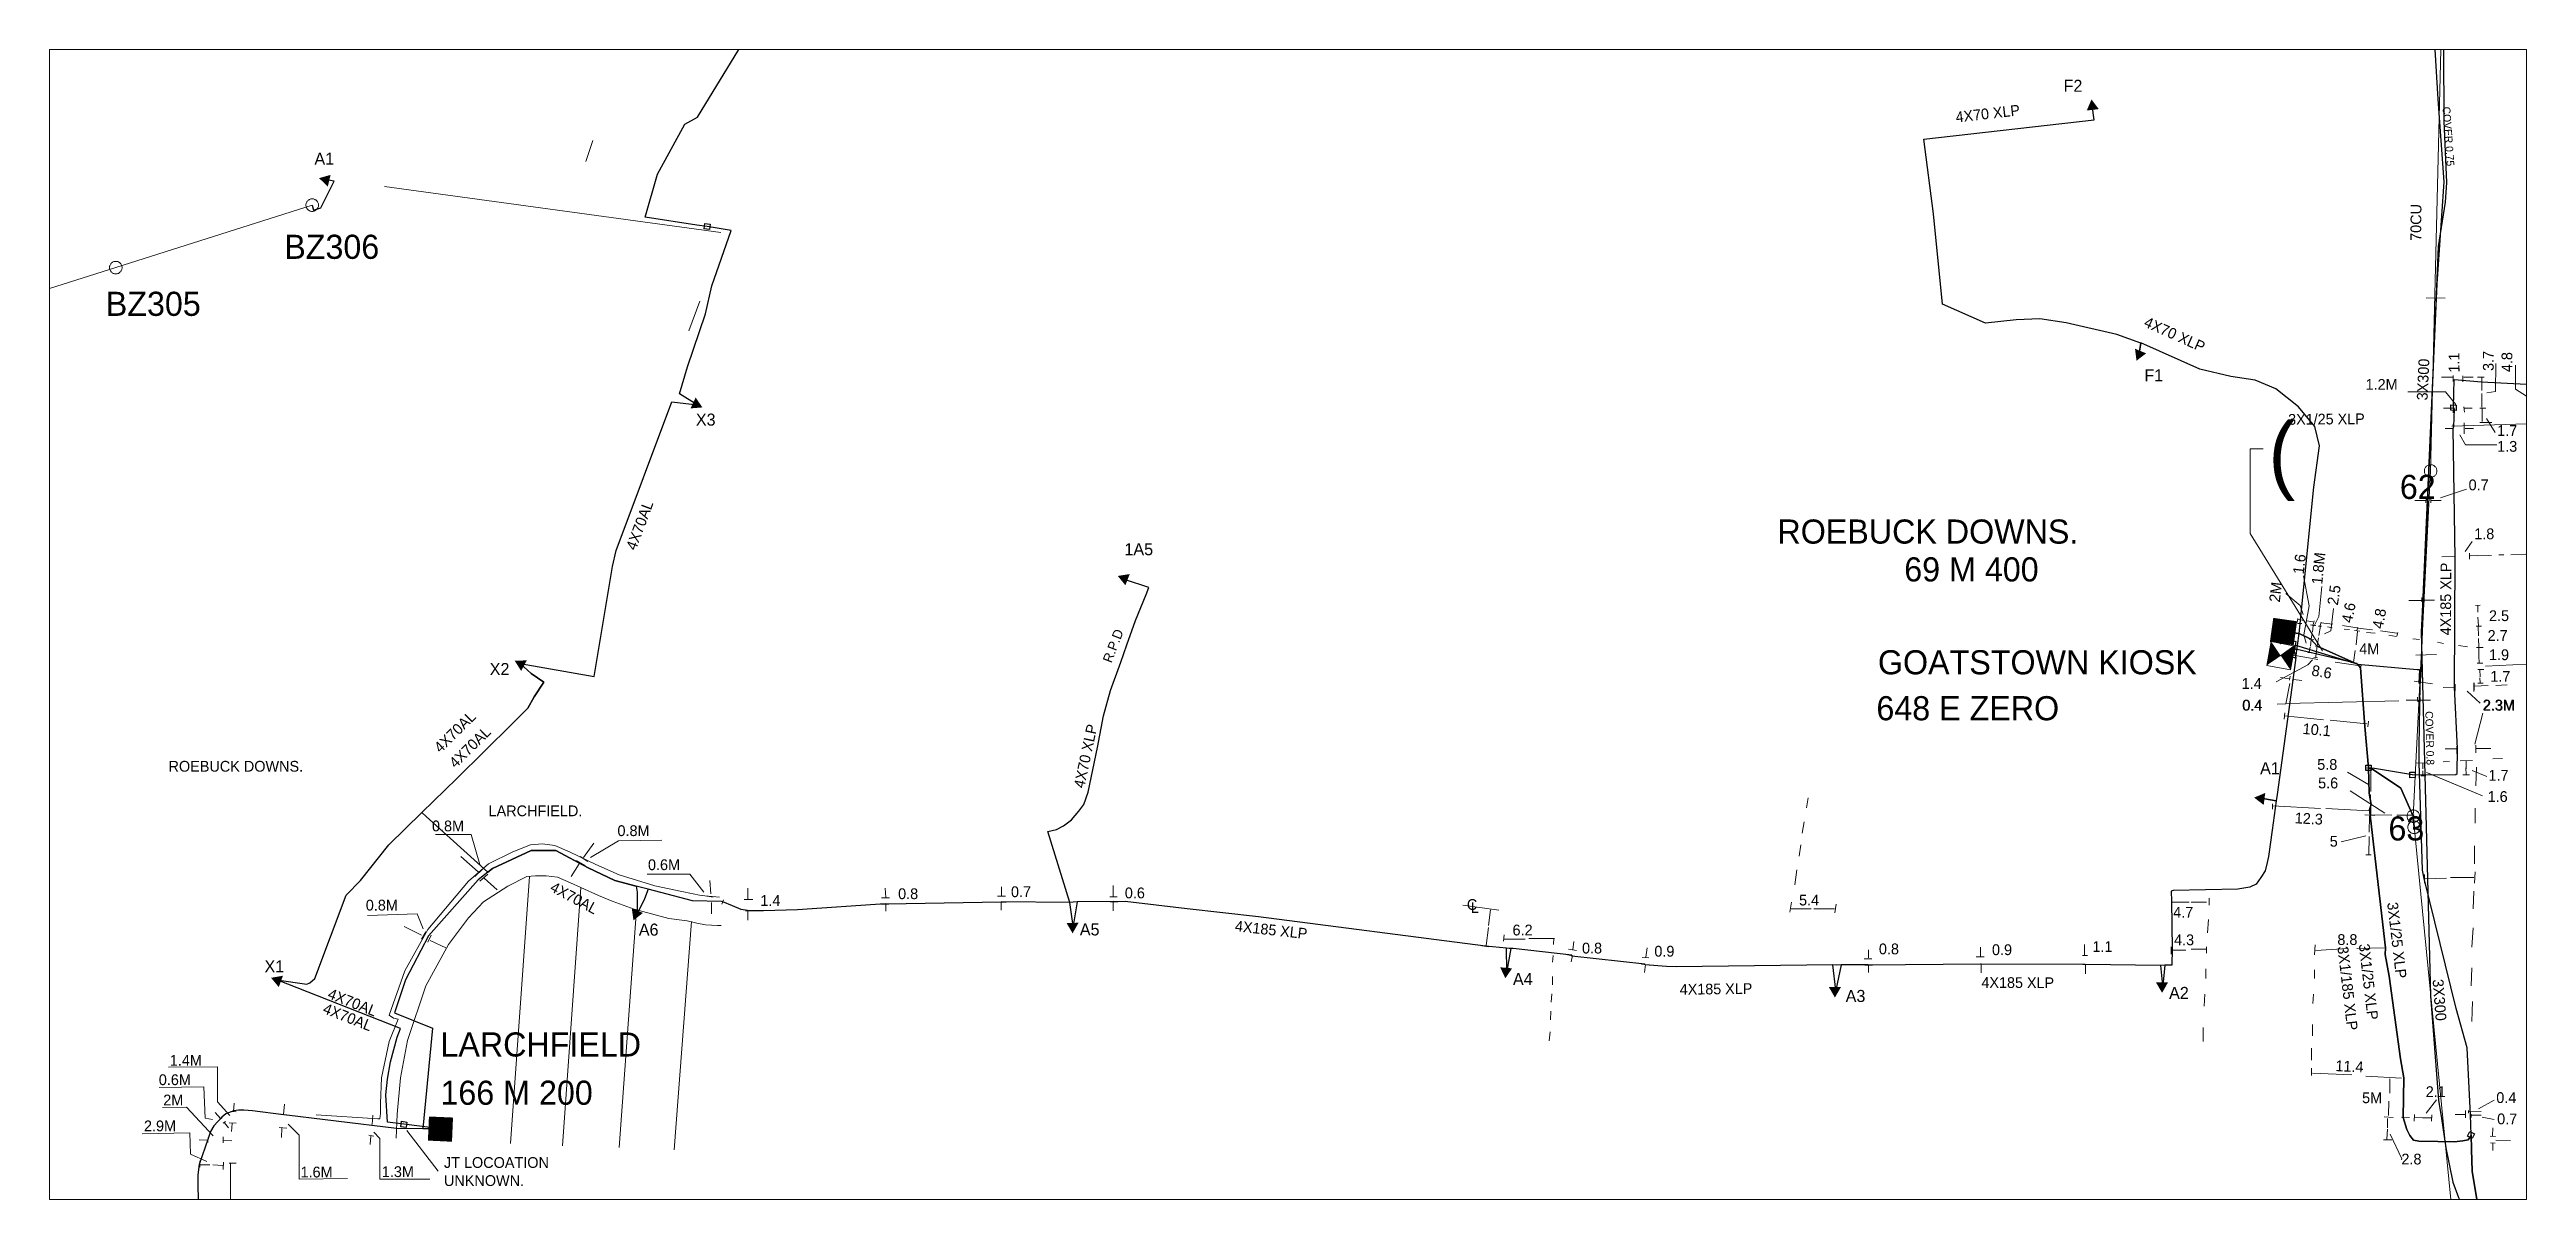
# Model space of a CAD drawing. Header units: metres. Extents: x 317516 to 317825, y 229319 to 229462.
import ezdxf

# ---------------------------------------------------------------- set-up
doc = ezdxf.new("R2010")
doc.units = ezdxf.units.M
doc.header["$MEASUREMENT"] = 0
for name, color, linetype, lineweight in [('Level 1', 7, 'Continuous', 0), ('Level 10', 7, 'Continuous', 0), ('Level 14', 7, 'Continuous', 0), ('Level 15', 7, 'Continuous', 0), ('Level 16', 7, 'Continuous', 0), ('Level 17', 7, 'Continuous', 0), ('Level 3', 7, 'Continuous', 0), ('Level 34', 7, 'Continuous', 0), ('Level 36', 7, 'Continuous', 0), ('Level 37', 7, 'Continuous', 0), ('Level 39', 7, 'Continuous', 0), ('Level 4', 7, 'Continuous', 0), ('Level 5', 7, 'Continuous', 0), ('Level 6', 7, 'Continuous', 0), ('Level 7', 7, 'Continuous', 0)]:
    doc.layers.add(name, color=color, linetype=linetype, lineweight=lineweight)
doc.styles.add('Style-WORKING', font='WORKING.shx')

# ---------------------------------------------------------------- blocks, each defined once
blk = doc.blocks.new('*U1')
at = {"layer": 'Level 15', "color": 1, "linetype": 'Continuous', "lineweight": 13, "flags": 128}
blk.add_lwpolyline([(317795.59, 229385.13), (317792.64, 229385.69), (317793.2, 229388.64), (317796.15, 229388.08), (317795.59, 229385.14)], dxfattribs=at)
at = {"layer": 'Level 15', "color": 1, "linetype": 'Continuous', "lineweight": 13}
blk.add_point((317794.32, 229388.4), dxfattribs=at)
at = {"layer": 'Level 15', "color": 1, "linetype": 'Continuous', "lineweight": 13, "extrusion": (0, 0, -1)}
blk.add_solid([(-317792.64, 229385.69), (-317794.39, 229386.88), (-317793.2, 229388.64)], dxfattribs=at)
at = {"layer": 'Level 15', "color": 1, "linetype": 'Continuous', "lineweight": 13}
blk.add_solid([(317795.59, 229385.13), (317796.15, 229388.08), (317794.39, 229386.88)], dxfattribs=at)

msp = doc.modelspace()

# ---------------------------------------------------------------- linework, layer by layer
at = {"layer": 'Level 1', "color": 5, "linetype": 'Continuous', "lineweight": 13, "flags": 128}
for points in [[(317814.34, 229462.37), (317813.06, 229409.89)], [(317524.62, 229435.22), (317549.09, 229443)], [(317524.62, 229435.22), (317516.36, 229432.61)], [(317810.9, 229366.91), (317813.06, 229409.89)], [(317815.58, 229319.18), (317810.9, 229366.91)]]:
    msp.add_lwpolyline(points, dxfattribs=at)
at = {"layer": 'Level 10', "color": 7, "linetype": 'Continuous', "lineweight": 0, "flags": 128}
for points in [[(317516.36, 229462.37), (317825, 229462.37), (317825, 229319.18), (317516.36, 229319.18), (317516.36, 229462.37)], [(317516.36, 229462.37), (317516.36, 229319.18), (317825, 229319.18), (317825, 229462.37), (317516.36, 229462.37)]]:
    msp.add_lwpolyline(points, close=True, dxfattribs=at)
at = {"layer": 'Level 14', "color": 1, "linetype": 'Continuous', "lineweight": 30, "flags": 128}
for points in [[(317794.73, 229389.9), (317795.65, 229388.86), (317796.26, 229388.65), (317796.07, 229387.42), (317796.26, 229386.65), (317796.67, 229389.66), (317798.13, 229388.94), (317798.93, 229388.1), (317803.96, 229385.83), (317811.39, 229385.17), (317811.66, 229385.17), (317811.6, 229383.46), (317811.79, 229383.58), (317811.95, 229387.02), (317811.98, 229387.78), (317812.16, 229393.04), (317812.2, 229393.96), (317814.03, 229437.85), (317814.9, 229443.35), (317815.06, 229445.8), (317814.73, 229453.46), (317814.7, 229462.37)], [(317818.83, 229319.18), (317818.24, 229322.7), (317818.14, 229325.39), (317818.09, 229327.21), (317818.03, 229329.71), (317817.6, 229338.06), (317816.25, 229342.97), (317812.25, 229359.16), (317812.06, 229360.2), (317811.63, 229373.6), (317811.63, 229375.56), (317811.77, 229383.27), (317811.79, 229383.58), (317811.95, 229387.02), (317811.98, 229387.78), (317812.16, 229393.04), (317812.2, 229393.96), (317814.03, 229437.85), (317814.9, 229443.35), (317815.06, 229445.8), (317814.73, 229453.46), (317814.7, 229462.37)], [(317794.39, 229386.9), (317796.06, 229386.67), (317796.26, 229386.65), (317796.67, 229389.66), (317796.67, 229389.67), (317796.56, 229389.67), (317794.77, 229389.94)], [(317794.39, 229386.9), (317796.06, 229386.67), (317796.26, 229386.65), (317795.75, 229382.94), (317793.93, 229369.62), (317793.82, 229368.82), (317793.32, 229365.17), (317792.86, 229361.89), (317792.7, 229361.15), (317792.43, 229360.12), (317791.89, 229359.29), (317791.3, 229358.45), (317790.54, 229358.06), (317789.03, 229357.81), (317780.99, 229357.67), (317780.72, 229357.57), (317780.77, 229356.31), (317780.84, 229350.4), (317780.8, 229348.34), (317779.94, 229348.34), (317779.45, 229348.31), (317770, 229348.44), (317769.97, 229348.45), (317757.05, 229348.49), (317756.95, 229348.5), (317742.99, 229348.35), (317742.99, 229348.39), (317739.61, 229348.39), (317739.07, 229348.36), (317738.56, 229348.39), (317719.05, 229348.14), (317717.86, 229348.19), (317715.17, 229348.38), (317715.16, 229348.49), (317706.04, 229349.46), (317706.04, 229349.61), (317698.72, 229350.45), (317698.45, 229350.43), (317698.23, 229350.42), (317697.89, 229350.47), (317695.29, 229350.74), (317667.01, 229354.37), (317658.1, 229355.36), (317650.41, 229356.29), (317648.96, 229356.24), (317648.88, 229356.28), (317644.43, 229356.24), (317643.92, 229356.19), (317643.48, 229356.18), (317634.99, 229356.23), (317634.95, 229356.19), (317620.75, 229355.94), (317620.48, 229355.99), (317609.58, 229355.26), (317605.32, 229355.11), (317603.43, 229355.14), (317603.32, 229355.16), (317602.56, 229355.3), (317601.48, 229355.75), (317600.24, 229356.24), (317600.1, 229356.29), (317596.46, 229356.37), (317590.96, 229357.8), (317589.48, 229358.19), (317586.81, 229358.88), (317583.47, 229360.49), (317579.43, 229362.64), (317576.38, 229362.64), (317571.55, 229360.4), (317570.97, 229359.93), (317569.78, 229358.97), (317563.58, 229351.99), (317560.73, 229346.53), (317559.35, 229342.41), (317564.07, 229340.53), (317562.89, 229328), (317565.07, 229327.97)], [(317794.39, 229386.9), (317796.2, 229388.22), (317796.23, 229388.21), (317803.48, 229386.01), (317803.96, 229385.83), (317804.33, 229385.37), (317804.87, 229378.09), (317805.32, 229372.93), (317805.38, 229369.78), (317805.64, 229368.36), (317805.43, 229367.72), (317807.45, 229350.52), (317807.39, 229349.67), (317807.88, 229346.99), (317809.31, 229336.68), (317809.74, 229334.32), (317809.63, 229329.37), (317810.11, 229327.9), (317810.46, 229327.14), (317810.93, 229326.57), (317811.57, 229326.44), (317813.95, 229326.41), (317816.01, 229326.37), (317817.09, 229326.47), (317817.73, 229326.62), (317817.95, 229326.91), (317818.09, 229327.21)], [(317818.83, 229319.18), (317818.24, 229322.7), (317818.14, 229325.39), (317818.09, 229327.21), (317817.95, 229326.91), (317817.73, 229326.62), (317817.09, 229326.47), (317816.01, 229326.37), (317813.95, 229326.41), (317811.57, 229326.44), (317810.93, 229326.57), (317810.46, 229327.14), (317810.11, 229327.9), (317809.63, 229329.37), (317809.74, 229334.32), (317809.31, 229336.68), (317807.88, 229346.99), (317807.39, 229349.67), (317807.45, 229350.52), (317805.43, 229367.72), (317805.64, 229368.36), (317805.38, 229369.78), (317805.32, 229372.93), (317804.87, 229378.09), (317804.33, 229385.37), (317803.96, 229385.83), (317803.48, 229386.01), (317796.28, 229387.7), (317794.39, 229386.9)], [(317818.09, 229327.21), (317818.14, 229325.39), (317818.24, 229322.7), (317818.83, 229319.18)]]:
    msp.add_lwpolyline(points, dxfattribs=at)
at = {"layer": 'Level 15', "color": 1, "linetype": 'Continuous', "lineweight": 30, "flags": 128}
msp.add_lwpolyline([(317818.54, 229327.37), (317818.25, 229326.76), (317817.64, 229327.05), (317817.93, 229327.65), (317818.53, 229327.37)], dxfattribs=at)
at = {"layer": 'Level 15', "color": 1, "linetype": 'Continuous', "lineweight": 13}
for points in [[(317793.45, 229391.6), (317793.03, 229388.62), (317796.42, 229391.18), (317796, 229388.2)], [(317563.51, 229326.51), (317566.51, 229326.37), (317563.64, 229329.51), (317566.64, 229329.38)]]:
    msp.add_solid(points, dxfattribs=at)
at = {"layer": 'Level 17', "color": 33, "linetype": 'Continuous', "lineweight": 13, "flags": 128}
for points in [[(317583.17, 229448.42), (317584.05, 229451.05)], [(317558.11, 229445.34), (317600.02, 229439.58)], [(317596.04, 229427.36), (317597.41, 229431.06)], [(317815.88, 229421.05), (317815.88, 229421.78)], [(317817.08, 229421.74), (317817.08, 229421.01)], [(317818.9, 229421.58), (317819.75, 229421.58)], [(317815.92, 229417.86), (317815.88, 229417.13)], [(317817.21, 229417.9), (317817.26, 229417.21)], [(317819.17, 229417.73), (317819.93, 229417.73)], [(317825, 229415.78), (317815.7, 229415.47)], [(317815.88, 229415.71), (317815.88, 229414.46)], [(317817.23, 229415.87), (317817.23, 229414.5)], [(317820.7, 229415.95), (317819.19, 229415.95)], [(317812.51, 229406.47), (317812.46, 229405.93)], [(317813.1, 229406.47), (317813.1, 229405.93)], [(317816.1, 229399.54), (317816.1, 229398.91)], [(317817.89, 229399.64), (317817.89, 229398.91)], [(317820.29, 229399.39), (317818.96, 229399.31)], [(317822.16, 229399.47), (317821.54, 229399.47)], [(317824.92, 229399.55), (317823.05, 229399.47)], [(317796.43, 229391.04), (317796.53, 229391.52)], [(317811.95, 229394.13), (317811.95, 229393.59)], [(317812.25, 229394.13), (317812.25, 229393.55)], [(317818.65, 229393.14), (317819.22, 229393.17)], [(317796.46, 229390.92), (317797.02, 229390.89)], [(317797.94, 229388.95), (317798.5, 229388.88)], [(317798.09, 229390.74), (317798.76, 229390.65)], [(317798.27, 229390.7), (317798.67, 229390.67)], [(317798.44, 229390.76), (317798.54, 229391.22)], [(317799.07, 229390.58), (317799.47, 229390.55)], [(317799.3, 229390.64), (317799.4, 229391.07)], [(317800.22, 229390.47), (317800.79, 229390.38)], [(317802.29, 229390.2), (317802.93, 229390.14)], [(317803.56, 229390.01), (317804.23, 229389.95)], [(317803.87, 229390.01), (317803.97, 229390.43)], [(317805.06, 229389.8), (317806.13, 229389.68)], [(317807.86, 229389.44), (317808.77, 229389.29)], [(317808.84, 229389.31), (317808.98, 229389.79)], [(317810.83, 229389.01), (317811.67, 229388.89)], [(317813.9, 229388.56), (317814.67, 229388.41)], [(317818.72, 229390.56), (317819.38, 229390.56)], [(317795.92, 229387.19), (317795.85, 229386.74)], [(317797.74, 229387.31), (317798.17, 229387.25)], [(317798.5, 229386.67), (317798.97, 229386.61)], [(317798.7, 229388.1), (317799.17, 229388.04)], [(317803.13, 229386.04), (317803.89, 229385.95)], [(317804.43, 229385.8), (317804.29, 229385.31)], [(317811.23, 229386.95), (317813.77, 229387.05)], [(317816.54, 229388.16), (317817.64, 229388.01)], [(317818.79, 229387.92), (317819.59, 229387.92)], [(317818.85, 229387.92), (317819.58, 229387.92)], [(317818.85, 229385.95), (317819.55, 229385.95)], [(317795.55, 229384.34), (317795.49, 229383.83)], [(317795.85, 229383.76), (317795.96, 229384.25)], [(317811.01, 229383.71), (317813.28, 229383.37)], [(317816.12, 229383.34), (317816.12, 229382.53)], [(317816.12, 229383.3), (317816.12, 229382.57)], [(317818.44, 229383.5), (317818.44, 229382.45)], [(317818.48, 229383.5), (317818.48, 229382.61)], [(317818.92, 229385.19), (317819.58, 229385.19)], [(317818.93, 229383.49), (317819.6, 229383.49)], [(317818.95, 229385.16), (317819.68, 229385.16)], [(317821.2, 229383.17), (317822.58, 229383.26)], [(317794.91, 229379.79), (317794.8, 229379.01)], [(317811.43, 229381.73), (317811.46, 229381.16)], [(317811.43, 229381.73), (317811.46, 229381.16)], [(317811.77, 229381.7), (317811.77, 229381.16)], [(317811.77, 229381.7), (317811.77, 229381.16)], [(317805.33, 229378.76), (317805.22, 229378.03)], [(317804.97, 229372.92), (317805.73, 229372.82)], [(317812.52, 229373.54), (317811.18, 229373.5)], [(317815.41, 229373.71), (317814.61, 229373.67)], [(317816.34, 229375.61), (317816.34, 229374.68)], [(317818.26, 229373.83), (317816.74, 229373.79)], [(317818.7, 229375.77), (317818.7, 229374.8)], [(317818.79, 229373.01), (317818.71, 229370.68)], [(317822, 229374.11), (317820.79, 229374.07)], [(317811.85, 229371.92), (317812.47, 229371.92)], [(317817.06, 229372.05), (317817.9, 229372.05)], [(317735.49, 229369.2), (317735.28, 229367.93)], [(317793.34, 229368.46), (317793.34, 229367.77)], [(317804.87, 229367.08), (317806.11, 229366.98)], [(317805.51, 229367.57), (317805.46, 229366.54)], [(317805.49, 229367.87), (317805.49, 229367.23)], [(317818.62, 229367.89), (317818.62, 229366.02)], [(317735.01, 229366.21), (317734.74, 229364.79)], [(317599.83, 229356.83), (317597.55, 229357.03), (317595.16, 229357.52), (317591.8, 229358.22), (317587.35, 229359.6), (317584.42, 229360.88), (317581.16, 229362.46), (317579.32, 229363.25), (317577.8, 229363.45), (317576.28, 229363.35), (317574.11, 229362.46), (317571.07, 229360.98), (317568.58, 229358.81), (317563.48, 229352.79), (317560.65, 229347.66), (317558.7, 229342.13), (317559.24, 229341.74), (317559.79, 229341.64), (317558.7, 229338.87), (317557.72, 229334.33), (317557.61, 229331.18), (317557.61, 229329.89), (317557.51, 229329.2), (317557.29, 229329.2), (317549.59, 229329.7)], [(317582.03, 229361.37), (317583.12, 229360.78)], [(317582.47, 229361.87), (317583.44, 229361.27)], [(317734.57, 229363.36), (317734.36, 229361.94)], [(317804.97, 229362.08), (317805.67, 229362.08)], [(317818.54, 229363.23), (317818.54, 229360.98)], [(317600.05, 229353.28), (317599.61, 229353.28), (317598.1, 229353.38), (317597.01, 229353.58), (317595.82, 229353.87), (317593.54, 229354.17), (317591.37, 229354.76), (317589.2, 229355.35), (317586.48, 229356.34), (317584.75, 229357.03), (317582.58, 229358.02), (317581.27, 229358.61), (317579.65, 229359.3), (317578.24, 229359.5), (317576.93, 229359.5), (317575.85, 229359.4), (317573.46, 229358.21), (317570.42, 229356.24), (317568.58, 229354.27), (317566.08, 229350.91), (317563.26, 229345.78), (317560.98, 229338.97), (317560.11, 229334.33), (317559.68, 229329.79), (317559.57, 229326.83)], [(317569.34, 229359.4), (317570.31, 229360.29)], [(317569.99, 229358.81), (317570.96, 229359.7)], [(317576.17, 229359.4), (317573.79, 229326.14)], [(317582.58, 229358.02), (317580.3, 229325.85)], [(317734.09, 229360.22), (317733.82, 229358.36)], [(317812.31, 229359.66), (317812.31, 229358.58)], [(317818.45, 229357.57), (317818.37, 229355.39)], [(317818.62, 229359.97), (317818.54, 229358.58)], [(317589.52, 229355.26), (317587.35, 229325.65)], [(317597.77, 229357.03), (317599.07, 229356.83)], [(317598.64, 229356.34), (317599.61, 229356.34)], [(317600.34, 229356.49), (317600.12, 229355.95)], [(317602.93, 229356.54), (317604.01, 229356.54)], [(317603.09, 229355.12), (317604.07, 229355.12)], [(317619.96, 229355.95), (317620.93, 229355.95)], [(317620.02, 229356.74), (317621.04, 229356.74)], [(317634.49, 229356.93), (317635.46, 229356.93)], [(317634.54, 229356.2), (317635.57, 229356.2)], [(317648.47, 229356.88), (317649.39, 229356.88)], [(317649.49, 229356.25), (317648.52, 229356.25)], [(317692.48, 229355.83), (317696.96, 229355.19)], [(317733.44, 229356.2), (317733.22, 229354.97)], [(317739, 229355.95), (317738.84, 229354.87)], [(317780.82, 229356.81), (317780.82, 229355.83)], [(317785.47, 229356.71), (317785.47, 229355.83)], [(317563.26, 229352.49), (317562.72, 229351.6)], [(317563.48, 229351.21), (317563.91, 229352.1)], [(317596.36, 229353.78), (317594.19, 229325.36)], [(317697.55, 229351.36), (317697.61, 229352.15)], [(317703.82, 229351.7), (317703.76, 229350.92)], [(317785.36, 229354.06), (317785.25, 229352.39)], [(317818.37, 229352.99), (317818.2, 229350.58)], [(317694.85, 229350.77), (317695.72, 229350.62)], [(317703.71, 229349.55), (317703.65, 229348.71)], [(317706.57, 229349.45), (317705.49, 229349.64)], [(317705.65, 229350.33), (317706.62, 229350.18)], [(317714.72, 229348.46), (317715.69, 229348.37)], [(317714.83, 229349.3), (317715.64, 229349.25)], [(317742.49, 229349.15), (317743.41, 229349.15)], [(317742.55, 229348.37), (317743.52, 229348.37)], [(317756.45, 229349.4), (317757.42, 229349.4)], [(317756.5, 229348.46), (317757.42, 229348.46)], [(317769.68, 229349.55), (317770.32, 229349.55)], [(317769.73, 229348.42), (317770.32, 229348.42)], [(317780.72, 229350.63), (317780.72, 229349.74)], [(317785.14, 229350.63), (317785.14, 229349.84)], [(317798.66, 229350.89), (317798.57, 229349.65)], [(317807.45, 229350.89), (317807.45, 229350.04)], [(317703.65, 229346.94), (317703.65, 229345.91)], [(317785.03, 229347.88), (317785.03, 229346.7)], [(317798.57, 229347.79), (317798.57, 229346.7)], [(317818.2, 229348.02), (317818.11, 229345.77)], [(317703.44, 229342.62), (317703.38, 229341.54)], [(317703.55, 229344.78), (317703.49, 229343.75)], [(317784.93, 229344.73), (317784.82, 229343.26)], [(317798.48, 229344.76), (317798.4, 229343.6)], [(317818.28, 229343.83), (317818.2, 229341.35)], [(317703.33, 229340.07), (317703.22, 229338.94)], [(317784.71, 229340.61), (317784.71, 229338.84)], [(317798.32, 229340.96), (317798.32, 229339.57)], [(317798.23, 229338.01), (317798.23, 229336.54)], [(317798.23, 229335.53), (317798.23, 229334.6)], [(317809.66, 229334.6), (317809.66, 229333.83)], [(317539.63, 229330.08), (317538.91, 229330.15)], [(317545.9, 229329.69), (317545.2, 229329.76)], [(317811.03, 229329.75), (317811.01, 229328.94)], [(317813.2, 229329.71), (317813.16, 229328.94)], [(317817.4, 229330.26), (317817.42, 229329.33)], [(317817.41, 229330.26), (317817.41, 229329.91)], [(317817.79, 229330.27), (317817.79, 229329.91)], [(317818.11, 229329.8), (317818.11, 229329.4)], [(317536.08, 229326.27), (317536.11, 229326.9)], [(317537.55, 229329.11), (317537.87, 229329.4)], [(317538.29, 229328.87), (317538, 229328.67)], [(317538, 229326.98), (317538, 229326.25)], [(317539.6, 229328.67), (317538.75, 229328.72)], [(317545.95, 229328.04), (317544.99, 229328.14)], [(317556.78, 229327.07), (317556.14, 229327.17)], [(317556.73, 229328.38), (317556.27, 229328.45)], [(317807.19, 229326.61), (317808.21, 229326.61)], [(317807.27, 229329.48), (317808.38, 229329.4)], [(317809.41, 229329.42), (317810.43, 229329.38)], [(317820.48, 229327.08), (317821.16, 229327.04)], [(317535.07, 229323.97), (317535.07, 229323.19)], [(317538.05, 229323.82), (317538, 229322.9)], [(317538.75, 229323.68), (317539.6, 229323.68)], [(317820.52, 229326.22), (317821.1, 229326.2)]]:
    msp.add_lwpolyline(points, dxfattribs=at)
at = {"layer": 'Level 17', "color": 212, "linetype": 'Continuous', "lineweight": 0, "flags": 128}
for points in [[(317821.19, 229423.28), (317821.19, 229423.28), (317821.13, 229419.8), (317820.05, 229419.61)], [(317823.62, 229423.09), (317823.62, 229420.1), (317825, 229419.22)], [(317810.23, 229419.75), (317814.93, 229419.75), (317816.22, 229418.18)], [(317814.41, 229421.58), (317815.83, 229421.58)], [(317818.37, 229421.58), (317817.21, 229421.58)], [(317819.44, 229419.92), (317819.44, 229421.5)], [(317819.44, 229419.56), (317819.44, 229417.86)], [(317814.68, 229417.73), (317815.83, 229417.73)], [(317818.24, 229417.73), (317817.3, 229417.73)], [(317819.48, 229416.76), (317819.48, 229417.65)], [(317819.48, 229416.72), (317819.48, 229416.04)], [(317821.08, 229414.7), (317821.08, 229414.7), (317820, 229416.42)], [(317814.85, 229415.19), (317815.83, 229415.19)], [(317821.3, 229413.13), (317821.3, 229413.13), (317817.41, 229413.13), (317816.71, 229414.4)], [(317818.41, 229415.19), (317817.35, 229415.19)], [(317792.19, 229412.64), (317790.58, 229412.64), (317790.58, 229402.13), (317799.57, 229387.5)], [(317817.52, 229407.63), (317817.52, 229407.63), (317814.28, 229406.55)], [(317811.1, 229406.2), (317812.42, 229406.2)], [(317814.38, 229406.2), (317813.15, 229406.2)], [(317818.22, 229401.11), (317818.22, 229401.11), (317817.36, 229399.88)], [(317814.45, 229399.21), (317816.05, 229399.25)], [(317820.65, 229399.39), (317817.98, 229399.31)], [(317795.02, 229394.63), (317795.02, 229394.63), (317796.8, 229393.16), (317797.18, 229392.03)], [(317797.23, 229396.84), (317797.23, 229396.84), (317797.93, 229393.11), (317797.28, 229389.48), (317797.55, 229388.45)], [(317799.5, 229395.51), (317799.12, 229391.79), (317798.53, 229390.61)], [(317797.32, 229391.29), (317796.52, 229391.41)], [(317800.95, 229392.77), (317800.95, 229392.77), (317800.63, 229389.97), (317799.82, 229389.63)], [(317810.33, 229393.78), (317811.86, 229393.78)], [(317813.53, 229393.82), (317812.25, 229393.82)], [(317818.92, 229392.32), (317818.92, 229393.11)], [(317818.95, 229391.68), (317819.02, 229390.62)], [(317797.62, 229391.23), (317798.39, 229391.11)], [(317798.07, 229388.1), (317798.17, 229388.88)], [(317798.3, 229389.67), (317798.17, 229388.98)], [(317798.34, 229389.82), (317798.44, 229390.67)], [(317799.1, 229389.13), (317798.94, 229388.13)], [(317799.14, 229389.4), (317799.34, 229390.55)], [(317800.89, 229390.83), (317799.39, 229390.98)], [(317802.09, 229390.65), (317803.86, 229390.38)], [(317803.76, 229388.25), (317803.93, 229389.95)], [(317805.83, 229390.1), (317803.96, 229390.32)], [(317806.8, 229389.98), (317808.86, 229389.71)], [(317819.02, 229389.35), (317818.98, 229390.53)], [(317819.02, 229389.04), (317819.05, 229387.98)], [(317793.83, 229383.64), (317793.83, 229383.64), (317797.77, 229385.75), (317798.36, 229386.39)], [(317799.02, 229386.43), (317795.96, 229386.95)], [(317798.04, 229387.97), (317797.94, 229387.34)], [(317798.8, 229387.31), (317798.74, 229386.67)], [(317798.84, 229387.28), (317798.9, 229387.97)], [(317801.16, 229386.1), (317804.29, 229385.61)], [(317803.66, 229387.56), (317803.46, 229386.04)], [(317819.08, 229386.86), (317819.05, 229387.89)], [(317819.08, 229386.86), (317819.12, 229385.98)], [(317825, 229385.83), (317819.89, 229385.6)], [(317793.94, 229380.84), (317793.94, 229380.84), (317795.02, 229380.89), (317795.5, 229383.45)], [(317794.35, 229384.19), (317795.49, 229384.01)], [(317796.99, 229383.79), (317795.96, 229383.92)], [(317814.61, 229382.93), (317816.08, 229382.97)], [(317819.25, 229380.98), (317817.62, 229382.49)], [(317820.22, 229383.17), (317818.48, 229383.09)], [(317819.22, 229384.28), (317819.18, 229385.16)], [(317819.2, 229384.13), (317819.23, 229383.52)], [(317799.71, 229378.91), (317794.85, 229379.4)], [(317795.07, 229380.94), (317795.07, 229380.94), (317809.1, 229381.29)], [(317810.03, 229381.36), (317811.4, 229381.36)], [(317810.03, 229381.36), (317811.4, 229381.36)], [(317813.03, 229381.37), (317811.77, 229381.37)], [(317813.03, 229381.37), (317811.77, 229381.37)], [(317819.55, 229379.74), (317818.57, 229375.87)], [(317800.52, 229378.86), (317805.11, 229378.42)], [(317812.07, 229372.82), (317812.07, 229373.5)], [(317814.88, 229375.28), (317816.3, 229375.28)], [(317817.46, 229372.94), (317817.5, 229372.09)], [(317817.5, 229372.82), (317817.5, 229373.79)], [(317820.57, 229375.32), (317818.75, 229375.32)], [(317802.71, 229372.38), (317802.71, 229372.38), (317805.3, 229370.86)], [(317803.03, 229370.08), (317803.03, 229370.08), (317807.35, 229367.28)], [(317805.62, 229369.98), (317805.62, 229372.73)], [(317812.07, 229372.57), (317812.07, 229371.96)], [(317812.88, 229372.21), (317812.88, 229372.21), (317819.52, 229369.46), (317812.55, 229372.36)], [(317820.05, 229371.86), (317820.05, 229371.86), (317818.22, 229372.6)], [(317799.33, 229367.87), (317793.4, 229368.21)], [(317800.01, 229367.87), (317805.41, 229367.57)], [(317805.41, 229364.92), (317805.46, 229366.89)], [(317805.57, 229369.58), (317805.62, 229367.13)], [(317808.21, 229367.03), (317805.57, 229367.08)], [(317808.86, 229367.03), (317811.02, 229367.03)], [(317564.45, 229364.63), (317564.45, 229364.63), (317568.9, 229364.63), (317569.99, 229360.88)], [(317592.67, 229363.94), (317592.67, 229363.94), (317587.24, 229363.84), (317583.77, 229361.77)], [(317801.9, 229363.7), (317801.9, 229363.7), (317804.97, 229364.48)], [(317805.41, 229364.38), (317805.35, 229362.08)], [(317567.6, 229361.87), (317569.77, 229359.99)], [(317581.38, 229359.4), (317582.36, 229360.98)], [(317584.2, 229363.54), (317582.9, 229361.77)], [(317572.16, 229357.72), (317570.53, 229359.2)], [(317590.82, 229359.7), (317590.82, 229359.7), (317596.14, 229359.7), (317597.88, 229357.43)], [(317598.64, 229358.91), (317598.75, 229357.23)], [(317603.36, 229357.96), (317603.36, 229356.59)], [(317620.5, 229357.96), (317620.56, 229356.79)], [(317634.97, 229358.11), (317634.97, 229356.98)], [(317648.9, 229358.26), (317648.9, 229356.93)], [(317815.04, 229359.2), (317812.39, 229359.12)], [(317815.55, 229359.27), (317818.45, 229359.27)], [(317555.99, 229354.56), (317555.99, 229354.56), (317562.17, 229354.76), (317562.93, 229352.89)], [(317598.85, 229354.76), (317598.85, 229356.14)], [(317603.36, 229353.94), (317603.36, 229355.07)], [(317620.56, 229355.07), (317620.56, 229355.95)], [(317634.92, 229355.21), (317634.92, 229356.15)], [(317648.9, 229355.12), (317648.9, 229356.25)], [(317695.66, 229353.28), (317695.93, 229355.24)], [(317735.87, 229355.36), (317733.39, 229355.36)], [(317736.19, 229355.36), (317738.78, 229355.36)], [(317782.98, 229356.22), (317780.82, 229356.22)], [(317783.2, 229356.22), (317785.14, 229356.22)], [(317560.54, 229353.18), (317562.72, 229352.1)], [(317565.76, 229350.52), (317563.8, 229351.41)], [(317695.66, 229353.03), (317695.39, 229350.82)], [(317700.25, 229351.61), (317697.66, 229351.61)], [(317700.68, 229351.66), (317703.87, 229351.66)], [(317706.3, 229351.31), (317706.19, 229350.28)], [(317705.97, 229348.76), (317706.14, 229349.55)], [(317715.1, 229347.43), (317715.21, 229348.42)], [(317715.42, 229350.53), (317715.26, 229349.35)], [(317743.03, 229350.28), (317743.03, 229349.25)], [(317743.03, 229347.43), (317743.03, 229348.32)], [(317756.99, 229350.58), (317756.99, 229349.45)], [(317757.04, 229347.39), (317757.04, 229348.42)], [(317769.95, 229350.92), (317769.95, 229349.64)], [(317770.05, 229347.29), (317770.05, 229348.42)], [(317782.55, 229350.23), (317780.93, 229350.23)], [(317783.2, 229350.33), (317785.03, 229350.33)], [(317802.67, 229350.43), (317798.74, 229350.2)], [(317803.86, 229350.43), (317807.27, 229350.51)], [(317530.04, 229333.12), (317530.04, 229333.12), (317535.6, 229333.22), (317535.76, 229329.3), (317536.68, 229329.15)], [(317531.18, 229335.64), (317531.18, 229335.64), (317537.28, 229335.69), (317537.28, 229331.33), (317538.81, 229329.65)], [(317803.26, 229334.68), (317798.32, 229334.91)], [(317804.97, 229334.52), (317809.41, 229334.29)], [(317807.96, 229332.43), (317807.96, 229334.21)], [(317530.42, 229330.64), (317530.42, 229330.64), (317533.42, 229330.69), (317536.74, 229327.12)], [(317536.99, 229330.03), (317537.65, 229329.25)], [(317539.36, 229331.17), (317539.28, 229330.15)], [(317545.66, 229331.05), (317545.5, 229329.76)], [(317556.65, 229329.67), (317556.57, 229328.5)], [(317807.87, 229331.42), (317807.79, 229329.64)], [(317813.8, 229331.58), (317813.8, 229331.58), (317812.5, 229329.92)], [(317816.12, 229329.78), (317817.4, 229329.78)], [(317819.35, 229330.12), (317817.84, 229330.1)], [(317819.34, 229329.67), (317818.14, 229329.67)], [(317820.97, 229331.54), (317820.97, 229331.54), (317819.03, 229330.45)], [(317527.91, 229327.37), (317527.91, 229327.37), (317533.85, 229327.47), (317533.91, 229324.84), (317535.98, 229323.9)], [(317534.99, 229326.61), (317536.05, 229326.56)], [(317538.67, 229328.11), (317538.16, 229328.72)], [(317539.04, 229327.63), (317539.12, 229328.65)], [(317545.26, 229326.9), (317545.31, 229328.04)], [(317553.47, 229321.77), (317553.47, 229321.77), (317547.47, 229321.72), (317547.47, 229327.17), (317546.11, 229328.56)], [(317556.33, 229326.03), (317556.41, 229327.07)], [(317563.77, 229321.72), (317563.77, 229321.72), (317557.5, 229321.72), (317557.5, 229326.78), (317556.79, 229327.57)], [(317564.8, 229322.71), (317564.8, 229322.71), (317560.88, 229327.77)], [(317807.7, 229327.93), (317807.61, 229326.69)], [(317807.7, 229328.08), (317807.7, 229329.25)], [(317809.42, 229324.13), (317809.42, 229324.13), (317809.48, 229324.22), (317808.02, 229327.32)], [(317812.05, 229329.36), (317811.05, 229329.38)], [(317812.09, 229329.36), (317813.14, 229329.35)], [(317820.97, 229329.13), (317820.97, 229329.13), (317819.46, 229329.42)], [(317820.83, 229328.11), (317820.78, 229327.12)], [(317823.02, 229326.53), (317823.02, 229326.53), (317821.19, 229326.58)], [(317536.32, 229323.48), (317535.07, 229323.51)], [(317536.72, 229323.48), (317537.97, 229323.43)], [(317539.09, 229326.49), (317538, 229326.51)], [(317538.91, 229319.18), (317538.91, 229323.65)], [(317820.8, 229325.29), (317820.82, 229326.2)]]:
    msp.add_lwpolyline(points, dxfattribs=at)
at = {"layer": 'Level 3', "color": 5, "linetype": 'Continuous', "lineweight": 13, "flags": 128}
for points in [[(317549.88, 229443), (317549.87, 229443.08), (317549.86, 229443.16), (317549.84, 229443.24), (317549.81, 229443.32), (317549.77, 229443.39), (317549.73, 229443.46), (317549.67, 229443.53), (317549.62, 229443.58), (317549.55, 229443.64), (317549.48, 229443.68), (317549.41, 229443.72), (317549.33, 229443.75), (317549.25, 229443.77), (317549.17, 229443.78), (317549.09, 229443.79), (317549.01, 229443.78), (317548.93, 229443.77), (317548.85, 229443.75), (317548.77, 229443.72), (317548.7, 229443.68), (317548.63, 229443.64), (317548.57, 229443.58), (317548.51, 229443.53), (317548.46, 229443.46), (317548.41, 229443.39), (317548.38, 229443.32), (317548.35, 229443.24), (317548.33, 229443.16), (317548.31, 229443.08), (317548.31, 229443), (317548.31, 229442.92), (317548.33, 229442.84), (317548.35, 229442.76), (317548.38, 229442.68), (317548.41, 229442.61), (317548.46, 229442.54), (317548.51, 229442.48), (317548.57, 229442.42), (317548.63, 229442.37), (317548.7, 229442.32), (317548.77, 229442.29), (317548.85, 229442.26), (317548.93, 229442.24), (317549.01, 229442.22), (317549.09, 229442.22), (317549.17, 229442.22), (317549.25, 229442.24), (317549.33, 229442.26), (317549.41, 229442.29), (317549.48, 229442.32), (317549.55, 229442.37), (317549.62, 229442.42), (317549.67, 229442.48), (317549.73, 229442.54), (317549.77, 229442.61), (317549.81, 229442.68), (317549.84, 229442.76), (317549.86, 229442.84), (317549.87, 229442.92), (317549.88, 229443)], [(317525.4, 229435.22), (317525.4, 229435.3), (317525.38, 229435.38), (317525.36, 229435.46), (317525.33, 229435.54), (317525.3, 229435.61), (317525.25, 229435.68), (317525.2, 229435.74), (317525.14, 229435.8), (317525.08, 229435.85), (317525.01, 229435.9), (317524.94, 229435.94), (317524.86, 229435.97), (317524.78, 229435.99), (317524.7, 229436), (317524.62, 229436), (317524.53, 229436), (317524.45, 229435.99), (317524.37, 229435.97), (317524.3, 229435.94), (317524.22, 229435.9), (317524.16, 229435.85), (317524.09, 229435.8), (317524.03, 229435.74), (317523.98, 229435.68), (317523.94, 229435.61), (317523.9, 229435.54), (317523.87, 229435.46), (317523.85, 229435.38), (317523.84, 229435.3), (317523.83, 229435.22), (317523.84, 229435.14), (317523.85, 229435.06), (317523.87, 229434.98), (317523.9, 229434.9), (317523.94, 229434.83), (317523.98, 229434.76), (317524.03, 229434.7), (317524.09, 229434.64), (317524.16, 229434.59), (317524.22, 229434.54), (317524.3, 229434.5), (317524.37, 229434.47), (317524.45, 229434.45), (317524.53, 229434.44), (317524.62, 229434.44), (317524.7, 229434.44), (317524.78, 229434.45), (317524.86, 229434.47), (317524.94, 229434.5), (317525.01, 229434.54), (317525.08, 229434.59), (317525.14, 229434.64), (317525.2, 229434.7), (317525.25, 229434.76), (317525.3, 229434.83), (317525.33, 229434.9), (317525.36, 229434.98), (317525.38, 229435.06), (317525.4, 229435.14), (317525.4, 229435.22)], [(317813.84, 229409.89), (317813.84, 229409.97), (317813.83, 229410.05), (317813.8, 229410.13), (317813.78, 229410.21), (317813.74, 229410.28), (317813.69, 229410.35), (317813.64, 229410.42), (317813.58, 229410.47), (317813.52, 229410.53), (317813.45, 229410.57), (317813.38, 229410.61), (317813.3, 229410.64), (317813.22, 229410.66), (317813.14, 229410.67), (317813.06, 229410.68), (317812.98, 229410.67), (317812.9, 229410.66), (317812.82, 229410.64), (317812.74, 229410.61), (317812.67, 229410.57), (317812.6, 229410.53), (317812.53, 229410.47), (317812.48, 229410.42), (317812.42, 229410.35), (317812.38, 229410.28), (317812.34, 229410.21), (317812.31, 229410.13), (317812.29, 229410.05), (317812.28, 229409.97), (317812.28, 229409.89), (317812.28, 229409.81), (317812.29, 229409.73), (317812.31, 229409.65), (317812.34, 229409.57), (317812.38, 229409.5), (317812.42, 229409.43), (317812.48, 229409.37), (317812.53, 229409.31), (317812.6, 229409.26), (317812.67, 229409.21), (317812.74, 229409.18), (317812.82, 229409.15), (317812.9, 229409.13), (317812.98, 229409.11), (317813.06, 229409.11), (317813.14, 229409.11), (317813.22, 229409.13), (317813.3, 229409.15), (317813.38, 229409.18), (317813.45, 229409.21), (317813.52, 229409.26), (317813.58, 229409.31), (317813.64, 229409.37), (317813.69, 229409.43), (317813.74, 229409.5), (317813.78, 229409.57), (317813.8, 229409.65), (317813.83, 229409.73), (317813.84, 229409.81), (317813.84, 229409.89)], [(317811.68, 229366.91), (317811.68, 229366.99), (317811.67, 229367.07), (317811.65, 229367.15), (317811.62, 229367.22), (317811.58, 229367.3), (317811.54, 229367.37), (317811.48, 229367.43), (317811.43, 229367.49), (317811.36, 229367.54), (317811.29, 229367.58), (317811.22, 229367.62), (317811.14, 229367.65), (317811.06, 229367.67), (317810.98, 229367.69), (317810.9, 229367.69), (317810.82, 229367.69), (317810.74, 229367.67), (317810.66, 229367.65), (317810.58, 229367.62), (317810.51, 229367.58), (317810.44, 229367.54), (317810.38, 229367.49), (317810.32, 229367.43), (317810.27, 229367.37), (317810.22, 229367.3), (317810.18, 229367.22), (317810.16, 229367.15), (317810.13, 229367.07), (317810.12, 229366.99), (317810.12, 229366.91), (317810.12, 229366.82), (317810.13, 229366.74), (317810.16, 229366.66), (317810.18, 229366.59), (317810.22, 229366.51), (317810.27, 229366.45), (317810.32, 229366.38), (317810.38, 229366.32), (317810.44, 229366.27), (317810.51, 229366.23), (317810.58, 229366.19), (317810.66, 229366.16), (317810.74, 229366.14), (317810.82, 229366.13), (317810.9, 229366.12), (317810.98, 229366.13), (317811.06, 229366.14), (317811.14, 229366.16), (317811.22, 229366.19), (317811.29, 229366.23), (317811.36, 229366.27), (317811.43, 229366.32), (317811.48, 229366.38), (317811.54, 229366.45), (317811.58, 229366.51), (317811.62, 229366.59), (317811.65, 229366.66), (317811.67, 229366.74), (317811.68, 229366.82), (317811.68, 229366.91)], [(317811.79, 229365.52), (317811.78, 229365.61), (317811.77, 229365.69), (317811.75, 229365.77), (317811.72, 229365.84), (317811.68, 229365.92), (317811.64, 229365.98), (317811.58, 229366.05), (317811.53, 229366.11), (317811.46, 229366.16), (317811.39, 229366.2), (317811.32, 229366.24), (317811.24, 229366.27), (317811.16, 229366.29), (317811.08, 229366.3), (317811, 229366.31), (317810.92, 229366.3), (317810.84, 229366.29), (317810.76, 229366.27), (317810.68, 229366.24), (317810.61, 229366.2), (317810.54, 229366.16), (317810.48, 229366.11), (317810.42, 229366.05), (317810.37, 229365.98), (317810.32, 229365.92), (317810.29, 229365.84), (317810.26, 229365.77), (317810.23, 229365.69), (317810.22, 229365.61), (317810.22, 229365.52), (317810.22, 229365.44), (317810.23, 229365.36), (317810.26, 229365.28), (317810.29, 229365.2), (317810.32, 229365.13), (317810.37, 229365.06), (317810.42, 229365), (317810.48, 229364.94), (317810.54, 229364.89), (317810.61, 229364.84), (317810.68, 229364.81), (317810.76, 229364.78), (317810.84, 229364.76), (317810.92, 229364.74), (317811, 229364.74), (317811.08, 229364.74), (317811.16, 229364.76), (317811.24, 229364.78), (317811.32, 229364.81), (317811.39, 229364.84), (317811.46, 229364.89), (317811.53, 229364.94), (317811.58, 229365), (317811.64, 229365.06), (317811.68, 229365.13), (317811.72, 229365.21), (317811.75, 229365.28), (317811.77, 229365.36), (317811.78, 229365.44), (317811.79, 229365.52)]]:
    msp.add_lwpolyline(points, dxfattribs=at)
at = {"layer": 'Level 34', "color": 4, "linetype": 'Continuous', "lineweight": 30, "flags": 128}
msp.add_lwpolyline([(317813.57, 229462.37), (317813.97, 229456.21), (317814.72, 229445.9), (317813.85, 229433.2), (317811.99, 229392.37), (317811.88, 229389.87), (317813.06, 229344.55), (317814.02, 229331.55), (317814.43, 229329.28), (317814.96, 229325.6), (317815.84, 229321.33), (317816.53, 229319.43), (317816.64, 229319.18)], dxfattribs=at)
at = {"layer": 'Level 39', "color": 33, "linetype": 'Continuous', "lineweight": 13, "flags": 128}
msp.add_lwpolyline([(317812.5, 229431.45), (317814.89, 229431.4)], dxfattribs=at)
at = {"layer": 'Level 5', "color": 1, "linetype": 'Continuous', "lineweight": 30, "flags": 128}
for points in [[(317598.31, 229440.33), (317597.01, 229440.49), (317590.57, 229441.5), (317592.13, 229446.84), (317595.52, 229453.09), (317597.12, 229453.97), (317602.26, 229462.37)], [(317776.71, 229424.33), (317776.94, 229425.8), (317773.95, 229426.87), (317767.64, 229428.34), (317764.35, 229428.83), (317761.41, 229428.7), (317757.59, 229428.3), (317752.25, 229430.65), (317751.12, 229441.91), (317749.92, 229451.21), (317771.15, 229453.63), (317770.89, 229455.42)], [(317549.09, 229443), (317549.27, 229442.39), (317550.15, 229442.65), (317551.82, 229446), (317550.68, 229446.18)], [(317597.05, 229418.13), (317594.85, 229419.52), (317595.84, 229422.85), (317598.1, 229429.48), (317598.89, 229432.94), (317601.28, 229439.83), (317598.31, 229440.33)], [(317794.77, 229389.94), (317796.56, 229389.67), (317796.67, 229389.66), (317798.51, 229407.88), (317799.23, 229413.01), (317798.64, 229415.42), (317796.58, 229417.9), (317793.75, 229420.14), (317791.21, 229421.2), (317788.18, 229421.68), (317784.32, 229422.56), (317776.95, 229425.86), (317776.94, 229425.8), (317776.71, 229424.33)], [(317815.92, 229417.79), (317815.98, 229421.29), (317819.39, 229421), (317825, 229420.7)], [(317575, 229385.91), (317584.24, 229384.3), (317586.53, 229398.01), (317586.97, 229400), (317593.9, 229418.49), (317597.05, 229418.14)], [(317810.79, 229372.04), (317816.19, 229372.09), (317816.35, 229372.24), (317816.4, 229375.33), (317816.05, 229382.98), (317816.13, 229399.03), (317815.86, 229415.18), (317815.93, 229415.45), (317816.03, 229417.58), (317815.92, 229417.79)], [(317643.93, 229353.25), (317643.48, 229356.18), (317640.75, 229365.02), (317641.83, 229365.27), (317642.69, 229365.71), (317643.72, 229366.45), (317644.63, 229367.52), (317645.23, 229368.36), (317645.77, 229369.88), (317646.95, 229375.48), (317647.71, 229379.4), (317648.57, 229382.54), (317649.87, 229386.08), (317650.62, 229388.23), (317651.7, 229391.28), (317653, 229394.52), (317653.32, 229395.4), (317650.3, 229396.4)], [(317794.73, 229389.9), (317795.65, 229388.86), (317796.26, 229388.65), (317796.07, 229387.42), (317796.26, 229386.65), (317795.75, 229382.94), (317793.93, 229369.62), (317793.82, 229368.82), (317792.42, 229369.05), (317791.81, 229369.13)], [(317805.32, 229372.93), (317804.87, 229378.09), (317804.33, 229385.37), (317803.96, 229385.83), (317798.93, 229388.1), (317798.13, 229388.94), (317796.67, 229389.66), (317796.56, 229389.67), (317794.77, 229389.94)], [(317811, 229365.52), (317810.9, 229366.91), (317809.34, 229370.38), (317805.8, 229372.78), (317805.32, 229372.93), (317804.87, 229378.09), (317804.33, 229385.37), (317803.96, 229385.83), (317798.93, 229388.1), (317798.13, 229388.94), (317796.67, 229389.66), (317796.56, 229389.67), (317794.77, 229389.94)], [(317544.68, 229346.52), (317548.42, 229345.99), (317548.81, 229346.17), (317549.4, 229346.7), (317553.34, 229357.09), (317555.11, 229358.88), (317558.66, 229363.35), (317562.77, 229367.36), (317567.12, 229371.59), (317574.02, 229378.39), (317575.98, 229380.36), (317576.77, 229381.79), (317577.95, 229383.58), (317576.38, 229384.66), (317575, 229385.91)], [(317575, 229385.91), (317576.38, 229384.66), (317577.95, 229383.58), (317576.77, 229381.79), (317575.98, 229380.36), (317574.02, 229378.39), (317567.12, 229371.59), (317562.77, 229367.36), (317563.31, 229366.87), (317570.97, 229359.93), (317571.55, 229360.4), (317576.38, 229362.64), (317579.43, 229362.64), (317583.47, 229360.49), (317586.81, 229358.88), (317589.48, 229358.19), (317589.57, 229357.45), (317589.57, 229354.76)], [(317805.32, 229372.93), (317805.8, 229372.78), (317809.34, 229370.38), (317810.9, 229366.91)], [(317810.79, 229372.04), (317806.07, 229372.83), (317805.32, 229372.93), (317805.8, 229372.78), (317809.34, 229370.38), (317810.9, 229366.91), (317811, 229365.52)], [(317791.81, 229369.13), (317792.42, 229369.05), (317793.82, 229368.82), (317793.32, 229365.17), (317792.86, 229361.89), (317792.7, 229361.15), (317792.43, 229360.12), (317791.89, 229359.29), (317791.3, 229358.45), (317790.54, 229358.06), (317789.03, 229357.81), (317780.99, 229357.67), (317780.72, 229357.57), (317780.77, 229356.31), (317780.84, 229350.4), (317780.8, 229348.34), (317779.94, 229348.34), (317779.69, 229345.84)], [(317643.93, 229353.25), (317643.48, 229356.18), (317634.99, 229356.23), (317634.95, 229356.19), (317620.75, 229355.94), (317620.48, 229355.99), (317609.58, 229355.26), (317605.32, 229355.11), (317603.43, 229355.14), (317603.32, 229355.16), (317602.56, 229355.3), (317601.48, 229355.75), (317600.24, 229356.24), (317600.1, 229356.29), (317596.46, 229356.37), (317590.96, 229357.8), (317590.48, 229356.6), (317589.57, 229354.76)], [(317697.94, 229347.65), (317697.89, 229350.47), (317695.29, 229350.74), (317667.01, 229354.37), (317658.1, 229355.36), (317650.41, 229356.29), (317648.96, 229356.24), (317648.88, 229356.28), (317644.43, 229356.24), (317643.93, 229353.25)], [(317738.94, 229345.25), (317738.56, 229348.39), (317719.05, 229348.14), (317717.86, 229348.19), (317715.17, 229348.38), (317715.16, 229348.49), (317706.04, 229349.46), (317706.04, 229349.61), (317698.72, 229350.45), (317698.45, 229350.43), (317697.94, 229347.65)], [(317779.69, 229345.84), (317779.45, 229348.31), (317770, 229348.44), (317769.97, 229348.45), (317757.05, 229348.49), (317756.95, 229348.5), (317742.99, 229348.35), (317742.99, 229348.39), (317739.61, 229348.39), (317738.94, 229345.25)], [(317560.53, 229328.54), (317558.46, 229328.8), (317558.26, 229332.2), (317558.46, 229334.17), (317558.85, 229336.32), (317559.69, 229339.41), (317560.09, 229340.48), (317544.68, 229346.52)], [(317565.07, 229327.96), (317559.58, 229328.02), (317544.54, 229329.86), (317542.62, 229330.1), (317541.66, 229330.2), (317540.59, 229330.3), (317539.9, 229330.3), (317539.31, 229330.2), (317538.35, 229329.86), (317537.82, 229329.42), (317537.34, 229328.89), (317536.85, 229328.36), (317536.43, 229327.63), (317536.11, 229326.76), (317534.99, 229323.55), (317534.83, 229322.24), (317534.83, 229320.98), (317534.88, 229319.18)], [(317565.07, 229327.97), (317560.53, 229328.54)]]:
    msp.add_lwpolyline(points, dxfattribs=at)
at = {"layer": 'Level 6', "color": 1, "linetype": 'Continuous', "lineweight": 30, "flags": 128}
for points in [[(317598.01, 229440.7), (317598.68, 229440.62), (317598.59, 229439.95), (317597.93, 229440.04), (317598.01, 229440.7)], [(317816.25, 229418.11), (317816.24, 229417.44), (317815.57, 229417.45), (317815.58, 229418.12), (317816.25, 229418.11)], [(317804.99, 229372.58), (317804.98, 229373.25), (317805.65, 229373.26), (317805.66, 229372.59), (317804.99, 229372.58)], [(317810.45, 229372.37), (317811.12, 229372.38), (317811.13, 229371.71), (317810.46, 229371.7), (317810.45, 229372.37)], [(317560.23, 229328.91), (317560.9, 229328.82), (317560.82, 229328.16), (317560.15, 229328.24), (317560.23, 229328.91)]]:
    msp.add_lwpolyline(points, dxfattribs=at)
at = {"layer": 'Level 6', "color": 5, "linetype": 'Continuous', "lineweight": 13}
for points in [[(317770.8, 229456.16), (317770.21, 229454.78), (317771.7, 229454.96)], [(317549.95, 229446.36), (317551.03, 229445.31), (317551.39, 229446.77)], [(317597.72, 229417.81), (317596.87, 229419.04), (317596.23, 229417.69)], [(317791.07, 229369.22), (317792.26, 229368.31), (317792.45, 229369.8)]]:
    msp.add_solid(points, dxfattribs=at)
at = {"layer": 'Level 6', "color": 5, "linetype": 'Continuous', "lineweight": 13, "extrusion": (0, 0, -1)}
for points in [[(-317776.41, 229423.63), (-317777.61, 229424.54), (-317776.22, 229425.12)], [(-317650.42, 229395.66), (-317650.96, 229397.06), (-317649.47, 229396.82)], [(-317574.33, 229386.26), (-317575.13, 229384.99), (-317575.83, 229386.31)], [(-317590.31, 229354.86), (-317588.92, 229355.43), (-317589.12, 229353.94)], [(-317644.58, 229353.63), (-317643.08, 229353.62), (-317643.84, 229352.32)], [(-317543.97, 229346.78), (-317544.93, 229345.63), (-317545.45, 229347.04)], [(-317698.61, 229347.96), (-317697.12, 229348.09), (-317697.76, 229346.73)], [(-317739.58, 229345.62), (-317738.08, 229345.62), (-317738.83, 229344.32)], [(-317780.34, 229346.22), (-317778.84, 229346.2), (-317779.6, 229344.91)]]:
    msp.add_solid(points, dxfattribs=at)

# ---------------------------------------------------------------- block references
at = {"layer": 'Level 15', "color": 1, "linetype": 'Continuous', "lineweight": 13}
msp.add_blockref('*U1', (0, 0), dxfattribs=at)

# ---------------------------------------------------------------- texts
at = {"layer": 'Level 16', "color": 212, "linetype": 'Continuous', "lineweight": 13, "style": 'Style-WORKING'}
for s, height, rotation, p in [('3X1/25 XLP', 1.337, 0.4887, (317795.31, 229415.65)), ('3X1/25 XLP', 1.337, 276.6892, (317807.64, 229356.12)), ('3X1/185 XLP', 1.3373, 276.6892, (317801.44, 229350.64)), ('3X1/25 XLP', 1.337, 276.6892, (317804.1, 229350.95))]:
    msp.add_text(s, height=height, rotation=rotation, dxfattribs=at).set_placement(p)
for s, height, p in [('ROEBUCK DOWNS.', 3.0041, (317731.67, 229400.85)), ('69 M 400', 3.004, (317747.47, 229396.14)), ('GOATSTOWN KIOSK', 3.0041, (317744.19, 229384.57)), ('648 E ZERO', 3.004, (317744, 229378.85)), ('LARCHFIELD', 3.004, (317565.07, 229336.98)), ('166 M 200', 3.004, (317565.07, 229330.97))]:
    msp.add_text(s, height=height, dxfattribs=at).set_placement(p)
at = {"layer": 'Level 17', "color": 1, "linetype": 'Continuous', "lineweight": 30, "style": 'Style-WORKING'}
for s, height, rotation, p in [('70CU', 1.344, 89.5508, (317811.88, 229438.54)), ('1.1', 1.344, 90.3991, (317816.66, 229422.15)), ('3.7', 1.344, 90, (317820.92, 229422.35)), ('4.8', 1.344, 90, (317823.24, 229422.2)), ('1.6', 1.344, 83.1135, (317797.23, 229396.98)), ('1.8M', 1.344, 84.3131, (317799.55, 229395.71)), ('2M', 1.344, 83.1763, (317794.26, 229393.5)), ('2.5', 1.344, 81.3362, (317801.49, 229393.11)), ('4.6', 1.344, 79.1519, (317803.27, 229390.9)), ('4.8', 1.344, 79.759, (317807.1, 229390.17)), ('R.P.D', 1.2, 68.9058, (317648.68, 229385.91)), ('8.6', 1.344, 350.4535, (317798.15, 229384.43)), ('10.1', 1.344, 354.7803, (317797.07, 229377.16)), ('12.3', 1.344, 356.9528, (317796.1, 229366.03)), ('11.4', 1.344, 357.2636, (317801.17, 229335.17))]:
    msp.add_text(s, height=height, rotation=rotation, dxfattribs=at).set_placement(p)
for s, height, p in [('1.2M', 1.344, (317804.95, 229420)), ('(', 7.5, (317792.85, 229408.42)), ('1.7', 1.344, (317821.35, 229414.26)), ('1.3', 1.344, (317821.35, 229412.29)), ('0.7', 1.344, (317817.79, 229407.49)), ('1.8', 1.344, (317818.49, 229401.4)), ('2.5', 1.344, (317820.33, 229391.2)), ('4M', 1.344, (317804.16, 229387.07)), ('2.7', 1.344, (317820.16, 229388.74)), ('1.9', 1.344, (317820.33, 229386.34)), ('1.4', 1.344, (317789.52, 229382.76)), ('1.7', 1.344, (317820.49, 229383.64)), ('0.4', 1.344, (317789.57, 229380.06)), ('0.4', 1.344, (317789.62, 229380.06)), ('2.3M', 1.344, (317819.54, 229380.08)), ('2.3M', 1.344, (317819.6, 229380.04)), ('ROEBUCK DOWNS.', 1.344, (317531.19, 229372.45)), ('5.8', 1.344, (317798.93, 229372.68)), ('5.6', 1.344, (317799.04, 229370.37)), ('1.6', 1.344, (317820.16, 229368.68)), ('1.7', 1.344, (317820.27, 229371.33)), ('LARCHFIELD.', 1.344, (317571.07, 229366.9)), ('0.8M', 1.344, (317564.02, 229365.02)), ('0.8M', 1.344, (317587.13, 229364.43)), ('5', 1.34, (317800.49, 229363.11)), ('0.6M', 1.344, (317590.93, 229360.19)), ('0.8', 1.344, (317622.1, 229356.58)), ('0.7', 1.344, (317636.16, 229356.83)), ('0.6', 1.344, (317650.35, 229356.68)), ('0.8M', 1.344, (317555.77, 229355.16)), ('1.4', 1.344, (317604.94, 229355.74)), ('C', 1.34, (317692.97, 229355.24)), ('L', 1.34, (317693.45, 229354.85)), ('5.4', 1.344, (317734.36, 229355.79)), ('4.7', 1.344, (317780.98, 229354.27)), ('6.2', 1.344, (317698.66, 229352.06)), ('1.1', 1.344, (317770.92, 229350)), ('4.3', 1.344, (317781.09, 229350.84)), ('8.8', 1.344, (317801.44, 229350.87)), ('0.8', 1.344, (317707.32, 229349.81)), ('0.9', 1.344, (317716.33, 229349.42)), ('0.8', 1.344, (317744.31, 229349.71)), ('0.9', 1.344, (317758.4, 229349.61)), ('1.4M', 1.344, (317531.35, 229335.84)), ('0.6M', 1.344, (317529.98, 229333.42)), ('2.1', 1.344, (317812.45, 229331.93)), ('2M', 1.344, (317530.53, 229330.89)), ('5M', 1.344, (317804.52, 229331.17)), ('0.4', 1.344, (317821.24, 229331.19)), ('0.7', 1.344, (317821.35, 229328.54)), ('2.9M', 1.344, (317528.13, 229327.67)), ('JT LOCOATION', 1.344, (317565.51, 229323.11)), ('2.8', 1.344, (317809.42, 229323.54)), ('1.6M', 1.344, (317547.64, 229321.92)), ('1.3M', 1.344, (317557.77, 229321.97)), ('UNKNOWN.', 1.344, (317565.51, 229320.86))]:
    msp.add_text(s, height=height, dxfattribs=at).set_placement(p)
at = {"layer": 'Level 36', "color": 4, "linetype": 'Continuous', "lineweight": 13, "style": 'Style-WORKING'}
for rotation, p in [(87.3794, (317812.67, 229418.66)), (274.4169, (317813.3, 229346.56))]:
    msp.add_text('3X300', height=1.344, rotation=rotation, dxfattribs=at).set_placement(p)
at = {"layer": 'Level 37', "color": 1, "linetype": 'Continuous', "lineweight": 13, "style": 'Style-WORKING'}
for s, rotation, p in [('COVER 0.75', 274.06, (317814.54, 229455.22)), ('COVER 0.8', 271.4183, (317812.39, 229379.97))]:
    msp.add_text(s, height=0.96, rotation=rotation, dxfattribs=at).set_placement(p)
at = {"layer": 'Level 4', "color": 5, "linetype": 'Continuous', "lineweight": 13, "style": 'Style-WORKING'}
for s, p in [('BZ306', (317545.61, 229436.31)), ('BZ305', (317523.37, 229429.21)), ('62', (317809.22, 229406.41)), ('63', (317807.8, 229363.88))]:
    msp.add_text(s, height=3.004, dxfattribs=at).set_placement(p)
at = {"layer": 'Level 7', "color": 212, "linetype": 'Continuous', "lineweight": 13, "style": 'Style-WORKING'}
for s, p in [('F2', (317767.32, 229457.11)), ('A1', (317549.37, 229448.03)), ('F1', (317777.39, 229421.07)), ('X3', (317596.9, 229415.54)), ('1A5', (317650.3, 229399.4)), ('X2', (317571.21, 229384.48)), ('A1', (317791.81, 229372.13)), ('A6', (317589.79, 229352.03)), ('A5', (317644.74, 229352.06)), ('X1', (317543.15, 229347.46)), ('A4', (317698.71, 229345.88)), ('A3', (317740.17, 229343.77)), ('A2', (317780.47, 229344.15))]:
    msp.add_text(s, height=1.501, dxfattribs=at).set_placement(p)
for s, rotation, p in [('4X70 XLP', 6.5036, (317753.95, 229453.28)), ('4X70 XLP', 335.8531, (317777.22, 229427.94)), ('4X70AL', 69.4521, (317589.4, 229399.92)), ('4X185 XLP', 89.7108, (317815.59, 229389.43)), ('4X70AL', 44.636, (317565.07, 229374.71)), ('4X70AL', 44.636, (317566.95, 229372.8)), ('4X70 XLP', 78.0123, (317645.28, 229370.32)), ('4X70AL', 331.9776, (317578.61, 229357.64)), ('4X185 XLP', 353.7078, (317664.02, 229352.59)), ('4X70AL', 338.5824, (317550.91, 229344.27)), ('4X185 XLP', 0.7165, (317719.5, 229344.67)), ('4X185 XLP', 359.7833, (317757.09, 229345.53)), ('4X70AL', 338.5824, (317550.31, 229342.43))]:
    msp.add_text(s, height=1.337, rotation=rotation, dxfattribs=at).set_placement(p)

doc.saveas('drawing.dxf')
